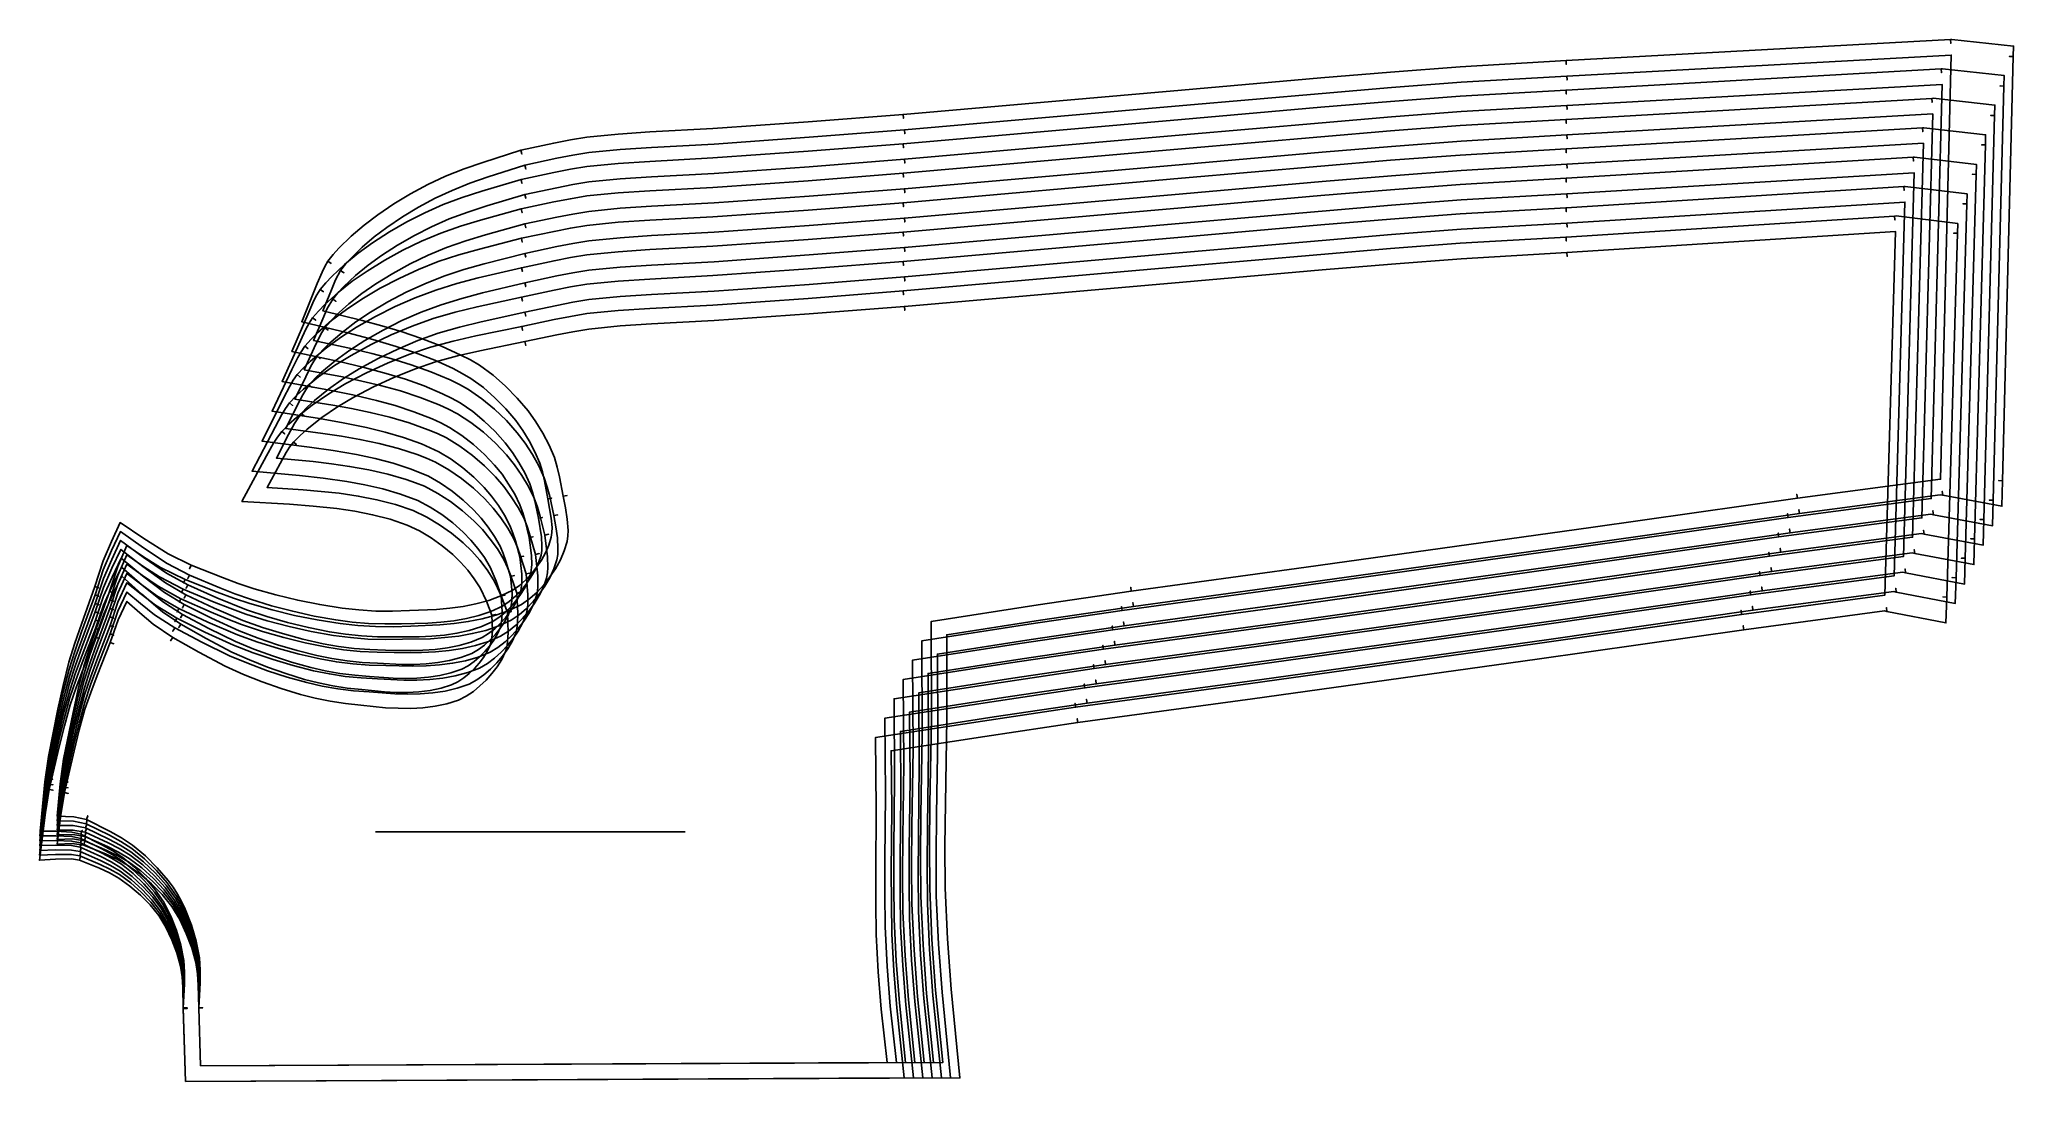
# Model space of a CAD drawing. Header units: inches. Extents: x 0 to 50.2, y 0 to 26.5.
import ezdxf

# ---------------------------------------------------------------- set-up
doc = ezdxf.new("R2010")
doc.units = ezdxf.units.IN

msp = doc.modelspace()

# ---------------------------------------------------------------- linework, layer by layer
at = {"layer": 'T001L001'}
for points in [[(3.714, 0), (3.657, 1.871), (3.755, 1.87), (3.657, 1.871), (3.688, 2.477), (3.69, 2.779), (3.67, 3.08), (3.596, 3.465), (3.485, 3.842), (3.343, 4.208), (3.165, 4.557), (2.945, 4.876), (2.695, 5.172), (2.419, 5.448), (2.12, 5.697), (1.866, 5.864), (1.601, 6.014), (1.055, 6.29), (1.088, 6.383), (1.055, 6.29), (0.822, 6.34), (0.419, 6.364), (0.016, 6.37), (0.139, 7.617), (0.226, 8.267), (0.323, 8.251), (0.226, 8.267), (0.47, 9.471), (0.6, 10.07), (0.748, 10.665), (0.9, 11.15), (1.065, 11.629), (1.41, 12.585), (1.503, 12.553), (1.41, 12.585), (1.619, 13.237), (1.828, 13.728), (2.05, 14.213), (2.656, 13.806), (3.274, 13.417), (3.858, 13.129), (3.818, 13.039), (3.858, 13.129), (4.653, 12.815), (5.054, 12.667), (5.458, 12.53), (6.009, 12.373), (6.566, 12.239), (7.127, 12.126), (7.692, 12.037), (8.119, 11.99), (8.548, 11.963), (8.978, 11.961), (9.407, 11.976), (10.091, 12.004), (10.431, 12.035), (10.769, 12.082), (11.097, 12.147), (11.42, 12.234), (11.732, 12.346), (12.03, 12.49), (12.204, 12.612), (12.363, 12.754), (12.508, 12.911), (12.639, 13.08), (12.759, 13.258), (12.864, 13.445), (12.95, 13.64), (13.012, 13.844), (13.028, 13.964), (13.031, 14.084), (13.012, 14.327), (12.927, 14.818), (13.024, 14.836), (12.927, 14.818), (12.839, 15.276), (12.786, 15.501), (12.719, 15.723), (12.597, 16.011), (12.453, 16.288), (12.29, 16.555), (12.108, 16.809), (11.855, 17.108), (11.58, 17.388), (11.285, 17.646), (10.969, 17.876), (10.746, 18.007), (10.517, 18.127), (10.047, 18.341), (9.563, 18.529), (9.07, 18.693), (8.475, 18.869), (7.876, 19.028), (6.669, 19.319), (7.063, 20.291), (7.184, 20.583), (7.253, 20.724), (7.334, 20.858), (7.415, 20.802), (7.334, 20.858), (7.468, 21.028), (7.612, 21.189), (7.921, 21.493), (8.251, 21.776), (8.599, 22.038), (9.011, 22.317), (9.436, 22.573), (9.875, 22.809), (10.325, 23.021), (10.796, 23.206), (11.273, 23.372), (12.239, 23.682), (12.264, 23.587), (12.239, 23.682), (13.076, 23.86), (13.496, 23.943), (13.918, 24.013), (14.716, 24.091), (15.517, 24.145), (17.122, 24.231), (19.54, 24.4), (21.956, 24.59), (21.964, 24.492), (21.956, 24.59), (29.037, 25.21), (32.577, 25.519), (34.347, 25.667), (36.119, 25.802), (38.81, 25.959), (38.816, 25.861), (38.81, 25.959), (48.583, 26.494), (48.589, 26.396), (48.583, 26.494), (48.615, 26.496), (50.186, 26.33), (50.179, 26.061), (50.081, 26.064), (50.179, 26.061), (49.905, 15.276), (49.807, 15.279), (49.905, 15.276), (49.889, 14.627), (48.386, 14.906), (48.373, 15.003), (48.386, 14.906), (48.321, 14.918), (44.743, 14.442), (44.73, 14.539), (44.743, 14.442), (39.496, 13.695), (32.256, 12.686), (27.813, 12.079), (27.799, 12.177), (27.813, 12.079), (25.451, 11.729), (23.065, 11.362), (23.069, 9.224), (23.032, 7.069), (23.021, 5.991), (23.026, 4.914), (23.083, 3.632), (23.175, 2.352), (23.4, 0.091), (3.714, 0)], [(4.096, 0.395), (4.051, 1.875), (4.149, 1.874), (4.051, 1.875), (4.084, 2.511), (4.085, 2.828), (4.064, 3.143), (3.983, 3.566), (3.861, 3.979), (3.706, 4.38), (3.614, 4.574), (3.511, 4.762), (3.396, 4.94), (3.271, 5.112), (2.996, 5.436), (2.695, 5.737), (2.367, 6.01), (2.087, 6.194), (1.796, 6.359), (1.195, 6.663), (1.227, 6.756), (1.195, 6.663), (0.871, 6.732), (0.448, 6.748), (0.53, 7.571), (0.614, 8.199), (0.711, 8.183), (0.614, 8.199), (0.854, 9.383), (0.983, 9.973), (1.128, 10.559), (1.278, 11.039), (1.442, 11.514), (1.784, 12.461), (1.877, 12.429), (1.784, 12.461), (1.988, 13.097), (2.222, 13.627), (2.647, 13.344), (3.079, 13.074), (3.701, 12.767), (3.662, 12.677), (3.701, 12.767), (4.519, 12.445), (4.931, 12.292), (5.346, 12.151), (5.912, 11.991), (6.484, 11.853), (7.061, 11.737), (7.642, 11.645), (8.09, 11.595), (8.539, 11.567), (8.989, 11.565), (9.438, 11.581), (10.174, 11.611), (10.539, 11.645), (10.902, 11.695), (11.255, 11.765), (11.602, 11.858), (11.938, 11.978), (12.258, 12.133), (12.463, 12.278), (12.65, 12.445), (12.822, 12.631), (12.977, 12.83), (13.119, 13.04), (13.242, 13.261), (13.343, 13.492), (13.417, 13.732), (13.436, 13.873), (13.439, 14.015), (13.417, 14.301), (13.373, 14.591), (13.317, 14.88), (13.413, 14.899), (13.317, 14.88), (13.221, 15.379), (13.163, 15.625), (13.09, 15.867), (12.957, 16.181), (12.799, 16.485), (12.62, 16.777), (12.421, 17.054), (12.148, 17.379), (11.85, 17.682), (11.53, 17.961), (11.188, 18.211), (10.955, 18.348), (10.715, 18.473), (10.222, 18.697), (9.715, 18.894), (9.198, 19.067), (8.705, 19.214), (8.207, 19.348), (7.205, 19.593), (7.423, 20.132), (7.528, 20.383), (7.657, 20.621), (7.739, 20.566), (7.657, 20.621), (7.781, 20.779), (7.916, 20.929), (8.203, 21.212), (8.51, 21.475), (8.834, 21.719), (9.228, 21.986), (9.636, 22.232), (10.056, 22.457), (10.488, 22.66), (10.944, 22.839), (11.407, 23.001), (12.342, 23.301), (12.367, 23.206), (12.342, 23.301), (13.154, 23.474), (13.56, 23.554), (13.969, 23.621), (14.762, 23.7), (15.557, 23.753), (17.149, 23.838), (19.569, 24.008), (21.988, 24.197), (21.996, 24.099), (21.988, 24.197), (29.066, 24.817), (32.606, 25.126), (34.376, 25.274), (36.147, 25.41), (38.833, 25.566), (38.838, 25.468), (38.833, 25.566), (48.605, 26.101), (48.331, 15.316), (44.69, 14.832), (44.676, 14.929), (44.69, 14.832), (39.441, 14.084), (32.203, 13.076), (27.758, 12.469), (27.744, 12.567), (27.758, 12.469), (25.392, 12.119), (22.67, 11.7), (22.675, 9.226), (22.639, 7.065), (22.627, 5.984), (22.632, 4.904), (22.69, 3.612), (22.783, 2.321), (22.965, 0.483), (4.096, 0.395)], [(3.714, 0), (3.657, 1.869), (3.755, 1.868), (3.657, 1.869), (3.681, 2.464), (3.679, 2.76), (3.656, 3.055), (3.578, 3.434), (3.465, 3.803), (3.321, 4.16), (3.143, 4.501), (2.923, 4.813), (2.673, 5.101), (2.399, 5.368), (2.102, 5.61), (1.851, 5.771), (1.588, 5.915), (1.049, 6.181), (1.08, 6.274), (1.049, 6.181), (0.82, 6.226), (0.417, 6.245), (0.013, 6.247), (0.141, 7.487), (0.23, 8.127), (0.327, 8.11), (0.23, 8.127), (0.475, 9.31), (0.606, 9.9), (0.753, 10.485), (0.905, 10.961), (1.069, 11.432), (1.413, 12.371), (1.506, 12.339), (1.413, 12.371), (1.621, 13.012), (1.832, 13.501), (2.056, 13.985), (2.647, 13.57), (3.249, 13.172), (3.813, 12.879), (3.771, 12.79), (3.813, 12.879), (4.583, 12.557), (4.97, 12.404), (5.362, 12.262), (5.897, 12.098), (6.437, 11.956), (6.982, 11.834), (7.532, 11.736), (7.948, 11.681), (8.366, 11.646), (8.784, 11.635), (9.203, 11.641), (9.871, 11.655), (10.203, 11.679), (10.533, 11.717), (10.854, 11.774), (11.17, 11.852), (11.477, 11.954), (11.77, 12.089), (11.942, 12.204), (12.099, 12.339), (12.243, 12.489), (12.374, 12.65), (12.495, 12.82), (12.6, 13), (12.688, 13.189), (12.753, 13.385), (12.77, 13.5), (12.775, 13.616), (12.762, 13.851), (12.69, 14.325), (12.787, 14.343), (12.69, 14.325), (12.593, 14.765), (12.536, 14.982), (12.466, 15.195), (12.339, 15.473), (12.19, 15.741), (12.024, 15.997), (11.84, 16.241), (11.584, 16.527), (11.308, 16.794), (11.013, 17.038), (10.697, 17.255), (10.476, 17.378), (10.249, 17.489), (9.783, 17.686), (9.304, 17.857), (8.817, 18.005), (8.222, 18.163), (7.623, 18.305), (6.418, 18.561), (6.848, 19.562), (6.979, 19.859), (7.053, 20.002), (7.139, 20.138), (7.219, 20.08), (7.139, 20.138), (7.281, 20.309), (7.432, 20.472), (7.757, 20.778), (8.102, 21.062), (8.465, 21.324), (8.895, 21.601), (9.338, 21.856), (9.795, 22.089), (10.262, 22.297), (10.75, 22.477), (11.245, 22.638), (12.243, 22.934), (12.267, 22.839), (12.243, 22.934), (13.078, 23.113), (13.497, 23.195), (13.918, 23.265), (14.716, 23.343), (15.517, 23.397), (17.122, 23.483), (19.54, 23.652), (21.956, 23.842), (21.964, 23.744), (21.956, 23.842), (29.037, 24.462), (32.577, 24.771), (34.347, 24.919), (36.119, 25.054), (38.81, 25.211), (38.816, 25.113), (38.81, 25.211), (48.346, 25.746), (48.352, 25.648), (48.346, 25.746), (48.379, 25.748), (49.95, 25.578), (49.943, 25.312), (49.844, 25.315), (49.943, 25.312), (49.669, 14.783), (49.571, 14.785), (49.669, 14.783), (49.652, 14.133), (48.149, 14.413), (48.136, 14.511), (48.149, 14.413), (48.084, 14.425), (44.507, 13.95), (44.494, 14.047), (44.507, 13.95), (39.259, 13.202), (32.02, 12.194), (27.577, 11.587), (27.563, 11.685), (27.577, 11.587), (25.215, 11.237), (22.829, 10.87), (22.835, 8.841), (22.803, 6.78), (22.793, 5.75), (22.799, 4.72), (22.856, 3.495), (22.945, 2.272), (23.164, 0.092), (3.714, 0)], [(4.096, 0.395), (4.051, 1.875), (4.149, 1.874), (4.051, 1.875), (4.076, 2.501), (4.074, 2.813), (4.049, 3.123), (3.964, 3.538), (3.84, 3.944), (3.682, 4.336), (3.589, 4.526), (3.486, 4.71), (3.245, 5.052), (2.971, 5.368), (2.671, 5.661), (2.346, 5.926), (2.068, 6.103), (1.779, 6.262), (1.184, 6.555), (1.216, 6.648), (1.184, 6.555), (0.864, 6.619), (0.448, 6.63), (0.532, 7.44), (0.618, 8.057), (0.715, 8.04), (0.618, 8.057), (0.858, 9.221), (0.987, 9.801), (1.133, 10.377), (1.282, 10.848), (1.446, 11.315), (1.786, 12.245), (1.879, 12.213), (1.786, 12.245), (1.989, 12.87), (2.222, 13.39), (2.631, 13.106), (3.048, 12.833), (3.649, 12.521), (3.607, 12.431), (3.649, 12.521), (4.441, 12.19), (4.839, 12.032), (5.242, 11.886), (5.792, 11.718), (6.348, 11.571), (6.908, 11.446), (7.474, 11.345), (7.91, 11.287), (8.348, 11.251), (8.787, 11.239), (9.226, 11.245), (9.945, 11.26), (10.302, 11.286), (10.658, 11.327), (11.004, 11.388), (11.344, 11.472), (11.675, 11.583), (11.99, 11.728), (12.194, 11.865), (12.38, 12.024), (12.551, 12.202), (12.707, 12.393), (12.849, 12.595), (12.974, 12.808), (13.078, 13.032), (13.155, 13.265), (13.176, 13.402), (13.182, 13.541), (13.167, 13.821), (13.13, 14.105), (13.08, 14.388), (13.177, 14.407), (13.08, 14.388), (12.973, 14.874), (12.91, 15.114), (12.833, 15.349), (12.694, 15.654), (12.531, 15.947), (12.349, 16.228), (12.146, 16.495), (11.869, 16.806), (11.57, 17.095), (11.249, 17.36), (10.907, 17.595), (10.675, 17.724), (10.437, 17.84), (9.948, 18.047), (9.446, 18.226), (8.936, 18.381), (8.448, 18.513), (7.957, 18.631), (6.968, 18.845), (7.205, 19.395), (7.318, 19.652), (7.457, 19.894), (7.538, 19.838), (7.457, 19.894), (7.588, 20.055), (7.73, 20.206), (8.033, 20.491), (8.355, 20.756), (8.693, 21), (9.105, 21.266), (9.531, 21.51), (9.969, 21.734), (10.418, 21.933), (10.891, 22.108), (11.372, 22.264), (12.342, 22.553), (12.366, 22.457), (12.342, 22.553), (13.154, 22.726), (13.56, 22.806), (13.969, 22.873), (14.762, 22.952), (15.557, 23.005), (17.149, 23.09), (19.569, 23.26), (21.988, 23.449), (21.996, 23.351), (21.988, 23.449), (29.066, 24.069), (32.606, 24.378), (34.376, 24.526), (36.147, 24.662), (38.833, 24.818), (38.838, 24.72), (38.833, 24.818), (48.369, 25.353), (48.095, 14.824), (44.453, 14.34), (44.44, 14.437), (44.453, 14.34), (39.205, 13.592), (31.966, 12.584), (27.521, 11.977), (27.508, 12.075), (27.521, 11.977), (25.156, 11.627), (22.434, 11.208), (22.441, 8.842), (22.409, 6.776), (22.399, 5.743), (22.405, 4.71), (22.462, 3.474), (22.552, 2.24), (22.729, 0.483), (4.096, 0.395)], [(3.714, 0), (3.657, 1.866), (3.755, 1.866), (3.657, 1.866), (3.673, 2.451), (3.668, 2.742), (3.642, 3.031), (3.561, 3.402), (3.445, 3.763), (3.3, 4.113), (3.12, 4.445), (2.901, 4.749), (2.651, 5.029), (2.379, 5.289), (2.084, 5.523), (1.835, 5.678), (1.576, 5.816), (1.042, 6.071), (1.073, 6.164), (1.042, 6.071), (0.818, 6.113), (0.415, 6.127), (0.011, 6.124), (0.143, 7.357), (0.234, 7.986), (0.33, 7.969), (0.234, 7.986), (0.48, 9.15), (0.611, 9.729), (0.759, 10.304), (0.909, 10.772), (1.074, 11.235), (1.416, 12.157), (1.509, 12.124), (1.416, 12.157), (1.624, 12.787), (1.836, 13.275), (2.062, 13.757), (2.638, 13.333), (3.225, 12.927), (3.768, 12.629), (3.725, 12.541), (3.768, 12.629), (4.512, 12.299), (5.267, 11.994), (5.784, 11.823), (6.309, 11.673), (6.838, 11.542), (7.372, 11.434), (7.776, 11.372), (8.183, 11.329), (8.591, 11.31), (9, 11.306), (9.651, 11.306), (9.975, 11.322), (10.297, 11.352), (10.611, 11.4), (10.921, 11.47), (11.222, 11.563), (11.511, 11.688), (11.68, 11.796), (11.836, 11.924), (11.979, 12.066), (12.11, 12.22), (12.231, 12.383), (12.337, 12.556), (12.426, 12.737), (12.493, 12.927), (12.52, 13.149), (12.512, 13.374), (12.453, 13.832), (12.55, 13.85), (12.453, 13.832), (12.347, 14.255), (12.286, 14.463), (12.213, 14.667), (12.081, 14.936), (11.928, 15.193), (11.759, 15.439), (11.572, 15.673), (11.314, 15.946), (11.037, 16.199), (10.741, 16.43), (10.426, 16.634), (10.206, 16.748), (9.981, 16.851), (9.519, 17.031), (9.045, 17.185), (8.565, 17.317), (7.97, 17.457), (7.371, 17.582), (6.166, 17.803), (6.634, 18.833), (6.774, 19.134), (6.853, 19.28), (6.944, 19.417), (7.023, 19.358), (6.944, 19.417), (7.093, 19.591), (7.252, 19.755), (7.592, 20.063), (7.953, 20.348), (8.331, 20.609), (8.779, 20.886), (9.24, 21.139), (9.714, 21.369), (10.2, 21.573), (10.704, 21.748), (11.215, 21.903), (12.247, 22.187), (12.27, 22.092), (12.247, 22.187), (13.08, 22.365), (13.498, 22.447), (13.918, 22.517), (14.716, 22.595), (15.517, 22.649), (17.122, 22.735), (19.54, 22.904), (21.956, 23.094), (21.964, 22.996), (21.956, 23.094), (29.037, 23.714), (32.577, 24.023), (34.347, 24.171), (36.119, 24.306), (38.81, 24.463), (38.816, 24.365), (38.81, 24.463), (48.11, 24.998), (48.115, 24.9), (48.11, 24.998), (48.143, 25), (49.714, 24.826), (49.706, 24.563), (49.608, 24.566), (49.706, 24.563), (49.433, 14.29), (49.334, 14.293), (49.433, 14.29), (49.416, 13.639), (47.913, 13.921), (47.9, 14.019), (47.913, 13.921), (47.848, 13.933), (44.271, 13.458), (44.257, 13.555), (44.271, 13.458), (39.023, 12.71), (31.784, 11.701), (27.341, 11.095), (27.327, 11.193), (27.341, 11.095), (24.979, 10.745), (22.593, 10.378), (22.601, 8.458), (22.573, 6.492), (22.565, 5.509), (22.572, 4.526), (22.628, 3.358), (22.714, 2.191), (22.928, 0.092), (3.714, 0)], [(4.096, 0.395), (4.051, 1.875), (4.149, 1.875), (4.051, 1.875), (4.068, 2.492), (4.062, 2.799), (4.035, 3.103), (3.946, 3.511), (3.819, 3.909), (3.659, 4.293), (3.461, 4.659), (3.22, 4.992), (2.947, 5.3), (2.648, 5.585), (2.324, 5.842), (2.049, 6.013), (1.762, 6.166), (1.173, 6.447), (1.204, 6.54), (1.173, 6.447), (0.858, 6.506), (0.448, 6.512), (0.534, 7.308), (0.621, 7.915), (0.718, 7.898), (0.621, 7.915), (0.863, 9.059), (0.992, 9.629), (1.137, 10.194), (1.287, 10.657), (1.45, 11.116), (1.788, 12.029), (1.881, 11.997), (1.788, 12.029), (1.991, 12.644), (2.222, 13.154), (2.615, 12.868), (3.016, 12.592), (3.597, 12.275), (3.553, 12.186), (3.597, 12.275), (4.362, 11.934), (4.748, 11.772), (5.139, 11.621), (5.671, 11.445), (6.211, 11.29), (6.756, 11.156), (7.305, 11.045), (7.73, 10.98), (8.157, 10.934), (8.585, 10.914), (9.014, 10.91), (9.716, 10.91), (10.066, 10.927), (10.414, 10.96), (10.753, 11.012), (11.087, 11.087), (11.412, 11.187), (11.723, 11.322), (11.925, 11.451), (12.11, 11.603), (12.281, 11.773), (12.437, 11.956), (12.58, 12.15), (12.707, 12.356), (12.813, 12.572), (12.893, 12.798), (12.916, 12.931), (12.925, 13.067), (12.916, 13.34), (12.844, 13.896), (12.941, 13.914), (12.844, 13.896), (12.726, 14.369), (12.658, 14.602), (12.575, 14.831), (12.431, 15.126), (12.263, 15.409), (12.077, 15.679), (11.871, 15.935), (11.591, 16.232), (11.29, 16.507), (10.969, 16.759), (10.626, 16.98), (10.396, 17.099), (10.159, 17.207), (9.674, 17.396), (9.177, 17.558), (8.673, 17.697), (8.191, 17.812), (7.707, 17.914), (6.732, 18.097), (6.987, 18.659), (7.109, 18.921), (7.178, 19.047), (7.257, 19.167), (7.336, 19.108), (7.257, 19.167), (7.396, 19.329), (7.545, 19.483), (7.862, 19.77), (8.199, 20.036), (8.553, 20.281), (8.983, 20.546), (9.426, 20.789), (9.881, 21.01), (10.348, 21.207), (10.839, 21.377), (11.337, 21.528), (12.342, 21.805), (12.365, 21.709), (12.342, 21.805), (13.154, 21.978), (13.56, 22.058), (13.969, 22.125), (14.762, 22.204), (15.557, 22.257), (17.149, 22.342), (19.569, 22.512), (21.988, 22.701), (21.996, 22.603), (21.988, 22.701), (29.066, 23.321), (32.606, 23.63), (34.376, 23.778), (36.147, 23.913), (38.833, 24.07), (38.838, 23.972), (38.833, 24.07), (48.132, 24.605), (47.859, 14.332), (44.217, 13.848), (44.204, 13.945), (44.217, 13.848), (38.968, 13.1), (31.73, 12.091), (27.285, 11.485), (27.271, 11.582), (27.285, 11.485), (24.92, 11.134), (22.198, 10.716), (22.208, 8.459), (22.18, 6.487), (22.172, 5.501), (22.179, 4.516), (22.235, 3.337), (22.322, 2.16), (22.493, 0.483), (4.096, 0.395)], [(3.714, 0), (3.657, 1.864), (3.755, 1.864), (3.657, 1.864), (3.666, 2.438), (3.657, 2.723), (3.628, 3.006), (3.544, 3.369), (3.426, 3.723), (3.279, 4.065), (3.098, 4.39), (2.878, 4.685), (2.63, 4.958), (2.359, 5.209), (2.067, 5.435), (1.82, 5.585), (1.564, 5.718), (1.036, 5.961), (1.066, 6.055), (1.036, 5.961), (0.817, 5.999), (0.413, 6.009), (0.008, 6.001), (0.145, 7.227), (0.237, 7.846), (0.334, 7.828), (0.237, 7.846), (0.484, 8.989), (0.616, 9.558), (0.764, 10.123), (0.914, 10.583), (1.078, 11.038), (1.419, 11.943), (1.511, 11.91), (1.419, 11.943), (1.626, 12.562), (1.841, 13.049), (2.069, 13.53), (2.629, 13.097), (3.201, 12.681), (3.724, 12.379), (3.678, 12.292), (3.724, 12.379), (4.443, 12.04), (5.171, 11.726), (5.673, 11.548), (6.181, 11.389), (6.694, 11.25), (7.212, 11.133), (7.605, 11.063), (8.001, 11.012), (8.399, 10.984), (8.797, 10.971), (9.431, 10.956), (9.747, 10.964), (10.062, 10.987), (10.369, 11.027), (10.672, 11.088), (10.968, 11.172), (11.252, 11.287), (11.419, 11.389), (11.573, 11.509), (11.716, 11.644), (11.846, 11.791), (11.967, 11.947), (12.074, 12.112), (12.165, 12.286), (12.235, 12.469), (12.265, 12.681), (12.263, 12.898), (12.216, 13.338), (12.312, 13.357), (12.216, 13.338), (12.102, 13.744), (12.037, 13.944), (11.96, 14.139), (11.824, 14.398), (11.667, 14.645), (11.494, 14.881), (11.304, 15.104), (11.044, 15.365), (10.766, 15.605), (10.47, 15.822), (10.156, 16.013), (9.713, 16.212), (9.256, 16.376), (8.788, 16.514), (8.313, 16.629), (7.717, 16.751), (7.118, 16.858), (5.914, 17.042), (6.419, 18.103), (6.569, 18.409), (6.653, 18.557), (6.749, 18.696), (6.826, 18.635), (6.749, 18.696), (6.905, 18.872), (7.072, 19.038), (7.427, 19.347), (7.803, 19.633), (8.197, 19.894), (8.662, 20.17), (9.142, 20.421), (9.634, 20.648), (10.137, 20.849), (10.658, 21.019), (11.186, 21.168), (12.251, 21.44), (12.273, 21.344), (12.251, 21.44), (13.082, 21.617), (13.499, 21.699), (13.918, 21.769), (14.716, 21.847), (15.517, 21.901), (17.122, 21.987), (19.54, 22.156), (21.956, 22.346), (21.964, 22.248), (21.956, 22.346), (29.037, 22.966), (32.577, 23.275), (34.347, 23.423), (36.119, 23.558), (38.809, 23.715), (38.815, 23.617), (38.809, 23.715), (47.873, 24.25), (47.879, 24.152), (47.873, 24.25), (47.907, 24.252), (49.477, 24.073), (49.47, 23.814), (49.372, 23.817), (49.47, 23.814), (49.197, 13.797), (49.098, 13.799), (49.197, 13.797), (49.179, 13.145), (47.677, 13.429), (47.664, 13.526), (47.677, 13.429), (47.612, 13.441), (44.035, 12.965), (44.021, 13.063), (44.035, 12.965), (38.787, 12.218), (31.548, 11.209), (27.105, 10.603), (27.091, 10.7), (27.105, 10.603), (24.743, 10.253), (22.357, 9.886), (22.368, 8.075), (22.344, 6.204), (22.338, 5.268), (22.346, 4.333), (22.4, 3.221), (22.484, 2.111), (22.693, 0.092), (3.714, 0)], [(4.096, 0.395), (4.051, 1.875), (4.149, 1.875), (4.051, 1.875), (4.06, 2.482), (4.051, 2.784), (4.02, 3.084), (3.927, 3.484), (3.797, 3.874), (3.635, 4.25), (3.436, 4.607), (3.195, 4.932), (2.922, 5.232), (2.624, 5.509), (2.303, 5.757), (2.03, 5.922), (1.746, 6.069), (1.163, 6.339), (1.192, 6.433), (1.163, 6.339), (0.851, 6.393), (0.448, 6.394), (0.536, 7.176), (0.624, 7.773), (0.721, 7.755), (0.624, 7.773), (0.867, 8.897), (0.997, 9.457), (1.142, 10.012), (1.291, 10.467), (1.453, 10.917), (1.79, 11.814), (1.883, 11.781), (1.79, 11.814), (1.993, 12.417), (2.222, 12.918), (2.599, 12.629), (2.985, 12.352), (3.544, 12.028), (3.499, 11.941), (3.544, 12.028), (4.284, 11.679), (5.035, 11.356), (5.551, 11.172), (6.074, 11.009), (6.603, 10.866), (7.137, 10.745), (7.55, 10.671), (7.966, 10.618), (8.384, 10.588), (8.802, 10.575), (9.487, 10.559), (9.829, 10.568), (10.17, 10.592), (10.502, 10.635), (10.829, 10.701), (11.149, 10.792), (11.456, 10.916), (11.655, 11.038), (11.84, 11.182), (12.011, 11.344), (12.167, 11.519), (12.311, 11.706), (12.439, 11.903), (12.548, 12.112), (12.631, 12.331), (12.657, 12.461), (12.669, 12.593), (12.666, 12.86), (12.608, 13.404), (12.705, 13.422), (12.608, 13.404), (12.478, 13.864), (12.405, 14.091), (12.318, 14.313), (12.168, 14.598), (11.995, 14.87), (11.805, 15.13), (11.596, 15.376), (11.313, 15.659), (11.01, 15.92), (10.688, 16.157), (10.346, 16.364), (10.116, 16.475), (9.881, 16.574), (9.4, 16.745), (8.909, 16.89), (8.41, 17.012), (7.935, 17.111), (7.457, 17.197), (6.496, 17.349), (6.769, 17.922), (6.9, 18.19), (6.973, 18.319), (7.057, 18.44), (7.134, 18.379), (7.057, 18.44), (7.203, 18.604), (7.359, 18.76), (7.691, 19.049), (8.044, 19.317), (8.412, 19.561), (8.86, 19.826), (9.321, 20.068), (9.794, 20.286), (10.278, 20.48), (10.787, 20.645), (11.302, 20.791), (12.342, 21.057), (12.364, 20.961), (12.342, 21.057), (13.154, 21.23), (13.56, 21.31), (13.969, 21.377), (14.762, 21.456), (15.557, 21.509), (17.149, 21.594), (19.569, 21.764), (21.988, 21.953), (21.996, 21.855), (21.988, 21.953), (29.066, 22.573), (32.606, 22.882), (34.376, 23.03), (36.147, 23.166), (38.833, 23.322), (38.838, 23.224), (38.833, 23.322), (47.896, 23.857), (47.622, 13.84), (43.981, 13.355), (43.967, 13.453), (43.981, 13.355), (38.732, 12.608), (31.494, 11.599), (27.049, 10.993), (27.035, 11.09), (27.049, 10.993), (24.684, 10.642), (21.961, 10.224), (21.974, 8.075), (21.95, 6.198), (21.944, 5.26), (21.952, 4.321), (22.007, 3.199), (22.092, 2.079), (22.256, 0.483), (4.096, 0.395)], [(3.714, 0), (3.657, 1.861), (3.755, 1.862), (3.657, 1.861), (3.659, 2.424), (3.646, 2.704), (3.614, 2.981), (3.527, 3.337), (3.406, 3.683), (3.257, 4.017), (3.076, 4.334), (2.856, 4.621), (2.609, 4.886), (2.34, 5.13), (2.05, 5.348), (1.805, 5.492), (1.552, 5.619), (1.031, 5.851), (1.059, 5.946), (1.031, 5.851), (0.816, 5.886), (0.411, 5.89), (0.006, 5.877), (0.148, 7.097), (0.241, 7.706), (0.338, 7.688), (0.241, 7.706), (0.489, 8.829), (0.621, 9.388), (0.77, 9.943), (0.919, 10.394), (1.082, 10.84), (1.421, 11.729), (1.514, 11.696), (1.421, 11.729), (1.628, 12.337), (1.846, 12.823), (2.076, 13.304), (2.62, 12.861), (3.178, 12.435), (3.68, 12.129), (3.632, 12.043), (3.68, 12.129), (4.373, 11.781), (5.076, 11.458), (5.561, 11.272), (6.053, 11.105), (6.55, 10.957), (7.054, 10.831), (7.435, 10.754), (7.82, 10.695), (8.207, 10.658), (8.595, 10.636), (9.212, 10.607), (9.52, 10.607), (9.828, 10.622), (10.128, 10.653), (10.425, 10.705), (10.715, 10.78), (10.994, 10.886), (11.158, 10.981), (11.311, 11.094), (11.453, 11.222), (11.583, 11.362), (11.704, 11.51), (11.812, 11.668), (11.904, 11.836), (11.976, 12.012), (12.01, 12.214), (12.013, 12.422), (11.978, 12.845), (12.074, 12.863), (11.978, 12.845), (11.856, 13.233), (11.788, 13.424), (11.708, 13.61), (11.567, 13.86), (11.406, 14.097), (11.23, 14.323), (11.037, 14.536), (10.775, 14.783), (10.495, 15.01), (10.199, 15.215), (9.886, 15.392), (9.447, 15.574), (8.993, 15.721), (8.53, 15.842), (8.062, 15.941), (7.465, 16.045), (6.865, 16.133), (5.66, 16.28), (6.205, 17.373), (6.364, 17.684), (6.452, 17.834), (6.553, 17.975), (6.63, 17.913), (6.553, 17.975), (6.717, 18.152), (6.891, 18.32), (7.261, 18.631), (7.653, 18.917), (8.062, 19.179), (8.546, 19.453), (9.043, 19.703), (9.553, 19.927), (10.073, 20.125), (10.612, 20.289), (11.156, 20.433), (12.254, 20.693), (12.276, 20.597), (12.254, 20.693), (13.084, 20.87), (13.5, 20.952), (13.918, 21.021), (14.716, 21.099), (15.517, 21.153), (17.122, 21.239), (19.54, 21.408), (21.956, 21.598), (21.964, 21.5), (21.956, 21.598), (29.037, 22.218), (32.577, 22.527), (34.347, 22.675), (36.119, 22.81), (38.809, 22.967), (38.815, 22.869), (38.809, 22.967), (47.636, 23.502), (47.642, 23.404), (47.636, 23.502), (47.671, 23.504), (49.241, 23.32), (49.234, 23.065), (49.136, 23.068), (49.234, 23.065), (48.96, 13.304), (48.862, 13.306), (48.96, 13.304), (48.942, 12.65), (47.441, 12.936), (47.428, 13.034), (47.441, 12.936), (47.375, 12.949), (43.798, 12.473), (43.785, 12.571), (43.798, 12.473), (38.551, 11.726), (31.312, 10.717), (26.868, 10.111), (26.854, 10.208), (26.868, 10.111), (24.506, 9.761), (22.122, 9.394), (22.134, 7.692), (22.114, 5.915), (22.11, 5.027), (22.119, 4.139), (22.172, 3.084), (22.254, 2.031), (22.457, 0.092), (3.714, 0)], [(4.096, 0.395), (4.051, 1.875), (4.149, 1.876), (4.051, 1.875), (4.052, 2.473), (4.039, 2.77), (4.005, 3.064), (3.909, 3.457), (3.776, 3.838), (3.611, 4.207), (3.411, 4.556), (3.169, 4.872), (2.897, 5.164), (2.601, 5.432), (2.281, 5.673), (2.01, 5.832), (1.729, 5.973), (1.152, 6.231), (1.18, 6.325), (1.152, 6.231), (0.845, 6.28), (0.448, 6.276), (0.538, 7.045), (0.628, 7.631), (0.724, 7.612), (0.628, 7.631), (0.872, 8.734), (1.002, 9.284), (1.147, 9.83), (1.296, 10.276), (1.457, 10.718), (1.793, 11.598), (1.885, 11.565), (1.793, 11.598), (1.994, 12.19), (2.222, 12.682), (2.583, 12.391), (2.953, 12.111), (3.492, 11.782), (3.444, 11.696), (3.492, 11.782), (4.206, 11.424), (4.931, 11.091), (5.431, 10.899), (5.937, 10.727), (6.45, 10.575), (6.969, 10.445), (7.37, 10.364), (7.775, 10.302), (8.182, 10.263), (8.59, 10.24), (9.259, 10.208), (9.592, 10.208), (9.926, 10.224), (10.251, 10.258), (10.572, 10.315), (10.886, 10.396), (11.189, 10.51), (11.386, 10.625), (11.57, 10.761), (11.74, 10.915), (11.897, 11.083), (12.042, 11.261), (12.172, 11.451), (12.283, 11.652), (12.369, 11.864), (12.397, 11.99), (12.412, 12.118), (12.415, 12.379), (12.372, 12.912), (12.468, 12.93), (12.372, 12.912), (12.231, 13.36), (12.152, 13.58), (12.06, 13.795), (11.905, 14.07), (11.727, 14.332), (11.533, 14.582), (11.321, 14.816), (11.035, 15.086), (10.73, 15.333), (10.407, 15.556), (10.065, 15.749), (9.837, 15.851), (9.603, 15.941), (9.127, 16.095), (8.64, 16.222), (8.147, 16.327), (7.678, 16.41), (7.207, 16.481), (6.26, 16.601), (6.551, 17.186), (6.691, 17.459), (6.768, 17.59), (6.857, 17.713), (6.933, 17.651), (6.857, 17.713), (7.01, 17.88), (7.174, 18.037), (7.521, 18.329), (7.888, 18.597), (8.272, 18.842), (8.737, 19.107), (9.216, 19.347), (9.706, 19.563), (10.208, 19.753), (10.735, 19.914), (11.267, 20.055), (12.342, 20.309), (12.363, 20.213), (12.342, 20.309), (13.154, 20.482), (13.56, 20.562), (13.969, 20.629), (14.762, 20.708), (15.557, 20.761), (17.149, 20.846), (19.569, 21.016), (21.988, 21.205), (21.996, 21.107), (21.988, 21.205), (29.066, 21.825), (32.606, 22.134), (34.376, 22.282), (36.147, 22.418), (38.833, 22.574), (38.838, 22.476), (38.833, 22.574), (47.66, 23.109), (47.386, 13.348), (43.745, 12.863), (43.731, 12.961), (43.745, 12.863), (38.496, 12.116), (31.258, 11.107), (26.813, 10.501), (26.799, 10.598), (26.813, 10.501), (24.448, 10.15), (21.725, 9.732), (21.741, 7.691), (21.721, 5.909), (21.716, 5.018), (21.725, 4.127), (21.779, 3.062), (21.861, 1.998), (22.02, 0.483), (4.096, 0.395)], [(3.714, 0), (3.657, 1.859), (3.755, 1.861), (3.657, 1.859), (3.651, 2.411), (3.635, 2.685), (3.6, 2.957), (3.51, 3.305), (3.387, 3.643), (3.236, 3.969), (3.054, 4.278), (2.835, 4.557), (2.588, 4.814), (2.32, 5.05), (2.033, 5.261), (1.791, 5.399), (1.54, 5.52), (1.025, 5.742), (1.052, 5.836), (1.025, 5.742), (0.814, 5.773), (0.409, 5.771), (0.003, 5.752), (0.15, 6.968), (0.245, 7.565), (0.341, 7.547), (0.245, 7.565), (0.494, 8.668), (0.627, 9.218), (0.775, 9.763), (0.925, 10.205), (1.087, 10.643), (1.424, 11.515), (1.517, 11.481), (1.424, 11.515), (1.63, 12.112), (1.85, 12.598), (2.083, 13.078), (2.612, 12.625), (3.154, 12.189), (3.636, 11.878), (3.586, 11.793), (3.636, 11.878), (4.304, 11.521), (4.982, 11.189), (5.45, 10.995), (5.926, 10.821), (6.407, 10.665), (6.895, 10.529), (7.265, 10.444), (7.639, 10.377), (8.015, 10.331), (8.393, 10.301), (8.993, 10.257), (9.293, 10.25), (9.593, 10.257), (9.887, 10.28), (10.177, 10.323), (10.461, 10.389), (10.736, 10.485), (10.898, 10.573), (11.049, 10.68), (11.19, 10.801), (11.32, 10.933), (11.441, 11.074), (11.55, 11.225), (11.644, 11.385), (11.718, 11.555), (11.755, 11.747), (11.763, 11.946), (11.74, 12.351), (11.836, 12.37), (11.74, 12.351), (11.611, 12.722), (11.456, 13.081), (11.31, 13.321), (11.146, 13.549), (10.966, 13.765), (10.771, 13.968), (10.507, 14.202), (10.225, 14.416), (9.929, 14.607), (9.617, 14.771), (9.18, 14.937), (8.731, 15.067), (8.274, 15.171), (7.811, 15.254), (7.212, 15.339), (6.611, 15.407), (5.405, 15.516), (5.99, 16.642), (6.158, 16.959), (6.252, 17.11), (6.358, 17.253), (6.433, 17.19), (6.358, 17.253), (6.529, 17.432), (6.71, 17.601), (7.096, 17.914), (7.503, 18.202), (7.927, 18.463), (8.429, 18.737), (8.944, 18.984), (9.471, 19.206), (10.009, 19.4), (10.565, 19.559), (11.126, 19.698), (12.257, 19.945), (12.278, 19.849), (12.257, 19.945), (13.085, 20.122), (13.5, 20.204), (13.918, 20.273), (14.716, 20.351), (15.517, 20.405), (17.122, 20.491), (19.54, 20.66), (21.956, 20.85), (21.964, 20.752), (21.956, 20.85), (29.037, 21.47), (32.577, 21.779), (34.347, 21.927), (36.119, 22.062), (38.809, 22.219), (38.815, 22.121), (38.809, 22.219), (47.399, 22.754), (47.405, 22.656), (47.399, 22.754), (47.435, 22.756), (49.005, 22.567), (48.998, 22.316), (48.9, 22.319), (48.998, 22.316), (48.724, 12.81), (48.626, 12.813), (48.724, 12.81), (48.705, 12.156), (47.205, 12.444), (47.192, 12.542), (47.205, 12.444), (47.139, 12.457), (43.562, 11.981), (43.549, 12.079), (43.562, 11.981), (38.315, 11.234), (31.075, 10.225), (26.632, 9.619), (26.618, 9.716), (26.632, 9.619), (24.27, 9.269), (21.886, 8.902), (21.901, 7.309), (21.885, 5.627), (21.882, 4.786), (21.892, 3.946), (21.945, 2.948), (22.023, 1.951), (22.222, 0.092), (3.714, 0)], [(4.096, 0.395), (4.051, 1.875), (4.149, 1.877), (4.051, 1.875), (4.044, 2.463), (4.027, 2.755), (3.99, 3.044), (3.89, 3.429), (3.754, 3.803), (3.588, 4.163), (3.386, 4.504), (3.144, 4.813), (2.872, 5.096), (2.577, 5.356), (2.26, 5.589), (1.991, 5.742), (1.713, 5.877), (1.141, 6.123), (1.168, 6.217), (1.141, 6.123), (0.838, 6.167), (0.448, 6.157), (0.54, 6.913), (0.631, 7.488), (0.728, 7.47), (0.631, 7.488), (0.876, 8.572), (1.007, 9.112), (1.152, 9.648), (1.3, 10.086), (1.461, 10.519), (1.795, 11.383), (1.887, 11.349), (1.795, 11.383), (1.996, 11.963), (2.222, 12.446), (2.568, 12.153), (2.922, 11.87), (3.439, 11.536), (3.389, 11.451), (3.439, 11.536), (4.128, 11.169), (4.827, 10.826), (5.31, 10.626), (5.801, 10.446), (6.297, 10.285), (6.8, 10.145), (7.19, 10.056), (7.584, 9.985), (7.98, 9.937), (8.378, 9.905), (9.03, 9.857), (9.356, 9.849), (9.681, 9.857), (9.999, 9.882), (10.315, 9.929), (10.623, 10.001), (10.922, 10.105), (11.117, 10.212), (11.3, 10.34), (11.47, 10.486), (11.627, 10.646), (11.773, 10.816), (11.904, 10.999), (12.018, 11.192), (12.107, 11.397), (12.138, 11.519), (12.155, 11.644), (12.165, 11.899), (12.136, 12.419), (12.232, 12.439), (12.136, 12.419), (11.984, 12.855), (11.9, 13.069), (11.803, 13.277), (11.641, 13.542), (11.46, 13.794), (11.261, 14.033), (11.046, 14.256), (10.757, 14.512), (10.45, 14.745), (10.126, 14.955), (9.785, 15.134), (9.557, 15.226), (9.326, 15.308), (8.853, 15.444), (8.371, 15.554), (7.885, 15.642), (7.422, 15.709), (6.957, 15.764), (6.024, 15.853), (6.334, 16.449), (6.482, 16.728), (6.564, 16.861), (6.657, 16.987), (6.732, 16.923), (6.657, 16.987), (6.817, 17.155), (6.988, 17.313), (7.35, 17.608), (7.732, 17.878), (8.131, 18.123), (8.614, 18.387), (9.111, 18.625), (9.619, 18.839), (10.138, 19.026), (10.682, 19.182), (11.233, 19.318), (12.342, 19.561), (12.363, 19.464), (12.342, 19.561), (13.154, 19.734), (13.56, 19.814), (13.969, 19.881), (14.762, 19.96), (15.557, 20.013), (17.149, 20.098), (19.569, 20.268), (21.988, 20.457), (21.996, 20.359), (21.988, 20.457), (29.066, 21.077), (32.606, 21.386), (34.376, 21.534), (36.147, 21.67), (38.833, 21.826), (38.839, 21.728), (38.833, 21.826), (47.424, 22.361), (47.15, 12.856), (43.509, 12.371), (43.495, 12.469), (43.509, 12.371), (38.26, 11.624), (31.022, 10.615), (26.577, 10.009), (26.563, 10.106), (26.577, 10.009), (24.211, 9.658), (21.489, 9.239), (21.507, 7.308), (21.491, 5.62), (21.489, 4.777), (21.499, 3.933), (21.551, 2.924), (21.631, 1.917), (21.784, 0.483), (4.096, 0.395)], [(3.714, 0), (3.657, 1.856), (3.756, 1.858), (3.657, 1.856), (3.644, 2.397), (3.625, 2.665), (3.586, 2.931), (3.493, 3.272), (3.368, 3.603), (3.215, 3.921), (3.032, 4.222), (2.813, 4.493), (2.567, 4.742), (2.301, 4.97), (2.015, 5.173), (1.776, 5.305), (1.528, 5.421), (1.019, 5.632), (1.045, 5.727), (1.019, 5.632), (0.813, 5.66), (0.406, 5.652), (0, 5.628), (0.153, 6.838), (0.248, 7.425), (0.345, 7.406), (0.248, 7.425), (0.499, 8.508), (0.632, 9.047), (0.78, 9.582), (0.93, 10.016), (1.091, 10.446), (1.427, 11.301), (1.519, 11.267), (1.427, 11.301), (1.633, 11.887), (1.856, 12.373), (2.091, 12.853), (2.605, 12.39), (3.131, 11.942), (3.593, 11.626), (3.541, 11.543), (3.593, 11.626), (4.234, 11.261), (4.887, 10.919), (5.339, 10.719), (5.799, 10.536), (6.265, 10.371), (6.737, 10.226), (7.095, 10.134), (7.458, 10.059), (7.823, 10.005), (8.191, 9.965), (8.775, 9.907), (9.067, 9.892), (9.36, 9.891), (9.646, 9.906), (9.93, 9.941), (10.209, 9.998), (10.479, 10.084), (10.639, 10.166), (10.788, 10.265), (10.928, 10.379), (11.058, 10.504), (11.179, 10.638), (11.289, 10.782), (11.384, 10.935), (11.46, 11.098), (11.501, 11.281), (11.513, 11.47), (11.501, 11.857), (11.598, 11.877), (11.501, 11.857), (11.365, 12.211), (11.205, 12.552), (11.055, 12.783), (10.886, 13.001), (10.703, 13.207), (10.505, 13.399), (10.239, 13.621), (9.956, 13.821), (9.659, 13.999), (9.348, 14.15), (8.914, 14.299), (8.47, 14.412), (8.017, 14.5), (7.561, 14.567), (6.96, 14.632), (6.357, 14.681), (5.148, 14.751), (5.775, 15.911), (5.953, 16.232), (6.051, 16.386), (6.162, 16.531), (6.236, 16.466), (6.162, 16.531), (6.34, 16.712), (6.53, 16.882), (6.93, 17.198), (7.352, 17.486), (7.792, 17.747), (8.311, 18.02), (8.844, 18.266), (9.389, 18.485), (9.945, 18.675), (10.518, 18.829), (11.096, 18.962), (12.26, 19.198), (12.28, 19.101), (12.26, 19.198), (13.087, 19.374), (13.501, 19.456), (13.918, 19.525), (14.716, 19.603), (15.517, 19.657), (17.122, 19.743), (19.54, 19.912), (21.956, 20.102), (21.964, 20.004), (21.956, 20.102), (29.037, 20.722), (32.577, 21.031), (34.347, 21.179), (36.119, 21.314), (38.809, 21.471), (38.815, 21.373), (38.809, 21.471), (47.162, 22.006), (47.169, 21.908), (47.162, 22.006), (47.199, 22.009), (48.769, 21.814), (48.762, 21.567), (48.663, 21.57), (48.762, 21.567), (48.488, 12.317), (48.39, 12.32), (48.488, 12.317), (48.469, 11.661), (46.969, 11.952), (46.956, 12.049), (46.969, 11.952), (46.902, 11.965), (43.326, 11.489), (43.313, 11.587), (43.326, 11.489), (38.078, 10.742), (30.839, 9.733), (26.396, 9.127), (26.382, 9.224), (26.396, 9.127), (24.034, 8.777), (21.65, 8.41), (21.667, 6.926), (21.656, 5.339), (21.666, 3.752), (21.717, 2.811), (21.793, 1.871), (21.986, 0.092), (3.714, 0)], [(4.096, 0.395), (4.051, 1.875), (4.149, 1.877), (4.051, 1.875), (4.036, 2.453), (4.016, 2.74), (3.975, 3.025), (3.872, 3.402), (3.733, 3.768), (3.564, 4.12), (3.361, 4.453), (3.119, 4.753), (2.848, 5.028), (2.554, 5.28), (2.238, 5.504), (1.972, 5.651), (1.696, 5.78), (1.13, 6.014), (1.156, 6.109), (1.13, 6.014), (0.832, 6.054), (0.448, 6.039), (0.542, 6.781), (0.634, 7.346), (0.731, 7.327), (0.634, 7.346), (0.881, 8.41), (1.011, 8.94), (1.157, 9.465), (1.305, 9.895), (1.465, 10.32), (1.797, 11.167), (1.889, 11.133), (1.797, 11.167), (1.997, 11.737), (2.222, 12.209), (2.552, 11.915), (2.89, 11.63), (3.387, 11.29), (3.335, 11.207), (3.387, 11.29), (4.049, 10.914), (4.723, 10.561), (5.19, 10.353), (5.664, 10.165), (6.145, 9.995), (6.632, 9.845), (7.01, 9.748), (7.393, 9.668), (7.778, 9.611), (8.166, 9.57), (8.801, 9.506), (9.119, 9.49), (9.437, 9.489), (9.748, 9.505), (10.057, 9.543), (10.36, 9.605), (10.654, 9.699), (10.848, 9.798), (11.03, 9.919), (11.199, 10.057), (11.357, 10.209), (11.504, 10.372), (11.637, 10.546), (11.752, 10.732), (11.845, 10.93), (11.878, 11.048), (11.899, 11.17), (11.915, 11.418), (11.899, 11.927), (11.996, 11.947), (11.899, 11.927), (11.736, 12.35), (11.647, 12.557), (11.545, 12.759), (11.378, 13.014), (11.192, 13.256), (10.989, 13.484), (10.77, 13.697), (10.479, 13.939), (10.169, 14.158), (9.845, 14.353), (9.504, 14.518), (9.048, 14.674), (8.579, 14.794), (8.103, 14.886), (7.622, 14.957), (6.707, 15.047), (5.787, 15.105), (6.116, 15.713), (6.272, 15.996), (6.359, 16.132), (6.457, 16.26), (6.531, 16.195), (6.457, 16.26), (6.625, 16.43), (6.803, 16.59), (7.179, 16.887), (7.577, 17.158), (7.99, 17.404), (8.491, 17.667), (9.005, 17.904), (9.531, 18.115), (10.068, 18.299), (10.63, 18.451), (11.198, 18.581), (12.342, 18.813), (12.362, 18.716), (12.342, 18.813), (13.154, 18.986), (13.56, 19.066), (13.969, 19.133), (14.762, 19.212), (15.557, 19.265), (17.149, 19.35), (19.569, 19.52), (21.988, 19.709), (21.996, 19.611), (21.988, 19.709), (29.066, 20.329), (32.606, 20.638), (34.376, 20.786), (36.147, 20.922), (38.833, 21.078), (38.839, 20.98), (38.833, 21.078), (47.188, 21.613), (46.914, 12.363), (43.272, 11.879), (43.259, 11.977), (43.272, 11.879), (38.024, 11.132), (30.785, 10.123), (26.34, 9.517), (26.327, 9.614), (26.34, 9.517), (23.975, 9.166), (21.253, 8.747), (21.274, 6.924), (21.262, 5.331), (21.261, 4.535), (21.272, 3.739), (21.324, 2.787), (21.401, 1.836), (21.548, 0.483), (4.096, 0.395)], [(8.539, 6.348), (16.419, 6.348)]]:
    msp.add_lwpolyline(points, dxfattribs=at)

doc.saveas('drawing.dxf')
